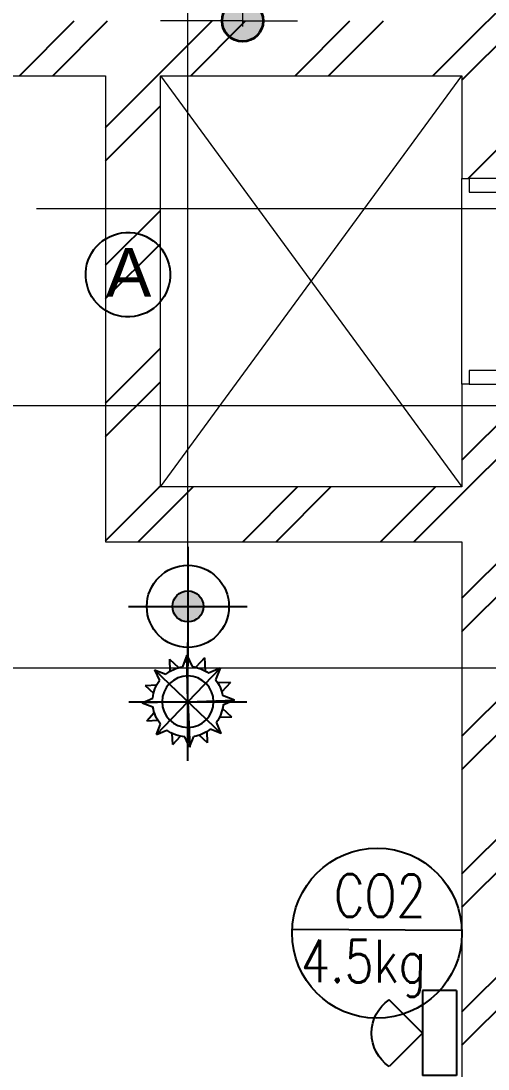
# Model space of a CAD drawing. Header units: millimetres. Extents: x 1706 to 249912, y -487248 to 27192.
# Drawn here: x 88277 to 89981, y -470471 to -466647 of the extents above; entities that cross this region are included whole.
import ezdxf

# ---------------------------------------------------------------- set-up
doc = ezdxf.new("R2010")
doc.units = ezdxf.units.MM
doc.linetypes.add('DASHDOT', pattern=[1, 0.5, -0.25, 0, -0.25])
doc.layers.get('0').update_dxf_attribs({"color": 251})
for name, color, linetype in [('25∅', 1, 'DASHDOT'), ('FF-FAS-EQUIPMENTS', 5, 'Continuous'), ('FF-MCP', 1, 'Continuous'), ('PHE-MULTI SENSOR DETECTOR (ABOVE', 3, 'Continuous')]:
    doc.layers.add(name, color=color, linetype=linetype)
for name, color, linetype, lineweight in [('A-ANNO-DIMS', 251, 'Continuous', 5), ('A-ANNO-DIMS-200', 251, 'Continuous', 5), ('A-DETL', 251, 'Continuous', 18), ('A-DOOR', 251, 'Continuous', 5), ('A-WALL', 251, 'Continuous', 5), ('A-WALL-PATT', 251, 'Continuous', 25), ('G-ANNO-TEXT', 251, 'Continuous', 5), ('McD-FIRE-SPRINKLER LINES', 1, 'Continuous', 9)]:
    doc.layers.add(name, color=color, linetype=linetype, lineweight=lineweight)
doc.layers.add('FF-PENDENT SPRINKLER', color=7, linetype='Continuous', true_color=0xcc0099)
doc.styles.add('Arial', font='arial.ttf', dxfattribs={"height": 300})
doc.styles.add('Arial Narrow', font='ARIALN.TTF', dxfattribs={"height": 450})
doc.styles.add('ROMAN', font='romans.shx', dxfattribs={"width": 0.8})
doc.dimstyles.new('RSP_DIM_2_0mm__DOT__1', dxfattribs={"dimscale": 304.8, "dimtxt": 409.372389, "dimasz": 1.968504, "dimexe": 0.984252, "dimexo": 0.0625, "dimgap": 0, "dimtad": 1, "dimdec": 0, "dimrnd": 5, "dimzin": 0, "dimdsep": 46, "dimtxsty": 'Arial Narrow', "dimblk1": 'DOTSMALL', "dimblk2": 'DOTSMALL', "dimsah": 1, "dimcen": 0.09, "dimdle": 0.065617, "dimazin": 0, "dimtfac": 1, "dimtdec": 4, "dimtix": 1, "dimtmove": 2, "dimatfit": 3, "dimfxl": 0.656168, "dimfxlon": 1, "dimtvp": 1, "dimtolj": 1, "dimtzin": 0, "dimarcsym": 2})
pattern_1 = [(45, (-45658.5, 463347.42), (-251.44717, 251.44717), []), (45, (-45658.5, 463728.42), (-251.44717, 251.44717), [])]

# ---------------------------------------------------------------- blocks, each defined once
blk = doc.blocks.new('UPRIGHT SPRINKLER -68°C')
at = {"color": 6}
for p, q in [((-36.5, 100.2, 2.6), (-37.7, 71.9, 2.6)), ((-36.5, 100.2, 2.6), (-16.8, 79.1, 2.6)), ((-1.2, -0.5, 2.6), (2.7, 106.3, 2.6)), ((42.9, 97.7, 2.6), (21.4, 77.4, 2.6)), ((42.9, 97.7, 2.6), (42.3, 67.9, 2.6)), ((71.9, -76.9, 2.6), (-74.3, 75.8, 2.6)), ((76.2, 73.6, 2.6), (-1.2, -0.5, 2.6)), ((-96, 44.9, 2.6), (-78, 25.4, 2.6)), ((-96, 44.9, 2.6), (-68.9, 44.1, 2.6)), ((99.4, 37.6, 2.6), (69.7, 38.9, 2.6)), ((99.4, 37.6, 2.6), (77.9, 17.6, 2.6)), ((-1.2, -0.5, 2.6), (-105.9, 3.7, 2.6)), ((-99.2, -35.2, 2.6), (-80.4, -17.8, 2.6)), ((-76.5, -72.6, 2.6), (-1.2, -0.5, 2.6)), ((-1.2, -0.5, 2.6), (-3.6, -105.1, 2.6)), ((-1.2, -0.5, 2.6), (105.4, -2.5, 2.6)), ((96.4, -42.9, 2.6), (77.1, -22, 2.6)), ((-99.2, -35.2, 2.6), (-73.9, -36.4, 2.6)), ((96.4, -42.9, 2.6), (68.5, -42, 2.6)), ((-44.9, -94.6, 2.6), (-43.8, -69.5, 2.6)), ((36.3, -98.4, 2.6), (37.6, -71.8, 2.6)), ((-44.9, -94.6, 2.6), (-26.1, -77.7, 2.6)), ((36.3, -98.4, 2.6), (18.6, -79.2, 2.6))]:
    blk.add_line(p, q, dxfattribs=at)
at = {"color": 5}
for p, q in [((2.7, 106.3, 2.6), (-9.1, 80.2, 2.6)), ((2.7, 106.3, 2.6), (13.1, 79.3, 2.6)), ((-74.4, 76, 2.6), (-48.5, 65.4, 2.6)), ((-74.4, 76, 2.6), (-64.1, 50.7, 2.6)), ((76.2, 73.6, 2.6), (49, 63.2, 2.6)), ((76.2, 73.6, 2.6), (64.6, 46.9, 2.6)), ((-105.9, 3.4, 2.6), (-81.1, 13, 2.6)), ((-105.9, 3.4, 2.6), (-82, -7.4, 2.6)), ((105.4, -2.8, 2.6), (79.4, 9.1, 2.6)), ((105.4, -2.8, 2.6), (79, -12.9, 2.6)), ((-76.5, -72.6, 2.6), (-66.4, -48.8, 2.6)), ((-76.5, -72.6, 2.6), (-52.6, -63.2, 2.6)), ((71.8, -76.8, 2.6), (47.2, -65.7, 2.6)), ((71.8, -76.8, 2.6), (62.3, -51, 2.6)), ((-3.6, -105.1, 2.6), (-12.9, -80.8, 2.6)), ((-3.6, -105.1, 2.6), (7.3, -81.2, 2.6))]:
    blk.add_line(p, q, dxfattribs=at)
at = {"color": 5, "elevation": 2.6}
for points in [[(-1.2, -136.4), (-1.2, 135.3)], [(-137, -0.5), (134.7, -0.5)]]:
    blk.add_lwpolyline(points, dxfattribs=at)
at = {"color": 3}
blk.add_circle((-1.2, -0.5, 2.6), 59.2, dxfattribs=at)
at = {"color": 5}
for start, end in [(95.6315, 125.6992), (51.7639, 79.8685), (140.8422, 170.3714), (6.8313, 35.8146), (184.8407, 216.5012), (321.5184, 351.2266), (230.6178, 261.7138), (276.0216, 306.5945)]:
    blk.add_arc((-1.2, -0.5, 2.6), 81.1, start, end, dxfattribs=at)
blk = doc.blocks.new('PENDENT SPRINKLER (RG)')
at = {"linetype": 'Continuous', "extrusion": (0.000667552, -0.000166966, 1)}
h = blk.add_hatch(color=5, dxfattribs=at)
h.dxf.hatch_style = 1
edge = h.paths.add_edge_path()
edge.add_arc((0, 0), 56.7, 44.562, 404.562, ccw=False)
at = {"layer": '25∅', "linetype": 'Continuous', "extrusion": (0.000667552, -0.000166966, 1)}
h = blk.add_hatch(color=5, dxfattribs=at)
h.dxf.hatch_style = 1
edge = h.paths.add_edge_path()
edge.add_arc((0, 0), 56.7, 44.562, 404.562, ccw=False)
at = {"color": 222, "linetype": 'Continuous', "true_color": 0xcc0099, "extrusion": (0.000667073, -0.000166479, 1)}
for points in [[(0, -216.8), (0, 216.8)], [(-216.8, 0), (216.8, 0)]]:
    blk.add_lwpolyline(points, dxfattribs=at)
at = {"color": 222, "linetype": 'Continuous', "true_color": 0xcc0099, "extrusion": (0.000667552, -0.000166966, 1)}
blk.add_circle((0, 0), 149.9, dxfattribs=at)
at = {"color": 5, "linetype": 'Continuous', "extrusion": (0.000667552, -0.000166966, 1)}
blk.add_circle((0, 0), 56.7, dxfattribs=at)
at = {"layer": '25∅', "color": 5, "linetype": 'Continuous', "extrusion": (0.000667552, -0.000166966, 1)}
blk.add_circle((0, 0), 56.7, dxfattribs=at)
at = {"layer": 'FF-PENDENT SPRINKLER', "extrusion": (1.02436e-19, 0, -1), "xscale": 1.588226225829954, "yscale": 1.588226225829954, "zscale": 1.588226225829954}
blk.add_blockref('UPRIGHT SPRINKLER -68°C', (-345.8, 0.7, -3.9), dxfattribs=at)
blk = doc.blocks.new('Sprinklre')
at = {"layer": 'McD-FIRE-SPRINKLER LINES'}
blk.add_lwpolyline([(44000, -3335.7), (44000.1, 17609.8)], dxfattribs=at)
at = {"layer": 'FF-PENDENT SPRINKLER', "rotation": 270}
blk.add_blockref('PENDENT SPRINKLER (RG)', (44000, -3335.7), dxfattribs=at)
blk = doc.blocks.new('Above false ceiling')
at = {"extrusion": (0.007291, -0.048425, 0.9988)}
blk.add_circle((-0.1, 0.5, 0), 192.7, dxfattribs=at)
at = {"style": 'Arial'}
blk.add_text('A', height=222.3, rotation=0.0001, dxfattribs=at).set_placement((-100.5, -100, 0))
blk = doc.blocks.new('FF-FAS-SCHEMATIC-HOOTER CUM STROBE')
at = {"color": 1}
for p, q in [((-160.1, -200), (-160.1, 200)), ((0, 200), (-160.1, 200)), ((0, -200), (0, 200)), ((-160.1, 0), (-317.2, 157.1)), ((-160.1, 0), (-317.2, -157.1)), ((0, -200), (-160.1, -200))]:
    blk.add_line(p, q, dxfattribs=at)
blk.add_arc((-209.5, 0), 190.5, 124.4384, 235.5616, dxfattribs=at)
blk = doc.blocks.new('CO2 4.5 kg')
at = {"color": 5, "ltscale": 2}
blk.add_line((-310, 0), (310, 0), dxfattribs=at)
blk.add_ellipse((0, -12.6), major_axis=(-0.2, 310), ratio=1, start_param=4.711819426219004, end_param=10.99500473339859, dxfattribs=at)
at = {"color": 72, "ltscale": 2, "style": 'ROMAN', "oblique": 0, "width": 0.8}
for s, p in [('CO2', (-157.8, 46.8)), ('4.5kg', (-277.2, -192.4))]:
    blk.add_text(s, height=155, rotation=0, dxfattribs=at).set_placement(p)
blk = doc.blocks.new('NEW SHAFT DOOR - FD11 - 750x2250 --1875618-2ND FLOOR PLAN_')
at = {"layer": 'A-DOOR'}
for p, q in [((-151.2, 615.3), (-169.4, 598.1)), ((342.9, 92.8), (-151.2, 615.3)), ((324.7, 75.6), (-169.4, 598.1)), ((342.9, 92.8), (324.7, 75.6)), ((-350, 76.2), (-375, 76.2)), ((-375, 76.2), (-375, -73.8)), ((-350, 50.2), (-350, 76.2)), ((-325, 50.2), (-350, 50.2)), ((-325, -73.8), (-325, 50.2)), ((325, 50.2), (325, -73.8)), ((350, 50.2), (325, 50.2)), ((375, 76.2), (350, 76.2)), ((350, 76.2), (350, 50.2)), ((375, -73.8), (375, 76.2)), ((-375, -73.8), (-325, -73.8)), ((325, -73.8), (375, -73.8))]:
    blk.add_line(p, q, dxfattribs=at)
blk.add_arc((418.2, 100.7), 769.9, 139.7534, 180, dxfattribs=at)
blk = doc.blocks.new('DIMBLOCK151-2ND FLOOR PLAN_')
at = {"layer": 'A-ANNO-DIMS-200', "lineweight": 35, "transparency": 16777216}
h = blk.add_hatch(color=256, dxfattribs=at)
edge = h.paths.add_edge_path()
edge.add_arc((203721, -463247.4), 75, 0, 360)
h = blk.add_hatch(color=256, dxfattribs=at)
edge = h.paths.add_edge_path()
edge.add_arc((203721, -466647.4), 75, 0, 360)
at = {"layer": 'A-ANNO-DIMS-200', "transparency": 16777216}
for p, q in [((203721, -463227.4), (203721, -466667.4)), ((203721, -463247.4), (203421, -463247.4)), ((203721, -463247.4), (203921, -463247.4)), ((203721, -466647.4), (203421, -466647.4)), ((203721, -466647.4), (203921, -466647.4))]:
    blk.add_line(p, q, dxfattribs=at)
at = {"layer": 'A-ANNO-DIMS-200', "lineweight": 35, "transparency": 16777216}
for centre in [(203721, -463247.4), (203721, -466647.4)]:
    blk.add_circle(centre, 75, dxfattribs=at)
at = {"layer": 'A-ANNO-DIMS-200', "color": 0, "transparency": 16777216, "insert": (203204, -464854.6), "char_height": 400, "width": 904.518, "attachment_point": 1, "rotation": 90, "line_spacing_factor": 0.974696, "style": 'Arial Narrow'}
blk.add_mtext('3400', dxfattribs=at)
blk = doc.blocks.new('_DotSmall')
at = {"color": 0, "linetype": 'ByBlock', "const_width": 0.5}
blk.add_lwpolyline([(-0.0625, 0, 1), (0.0625, 0, 1)], format="xyb", close=True, dxfattribs=at)
blk = doc.blocks.new('A$Cdfc9e3fe')
at = {"layer": 'A-WALL-PATT'}
h = blk.add_hatch(dxfattribs=at)
h.set_pattern_fill('FP_2', color=256, style=0, pattern_type=2)
h.set_pattern_definition(pattern_1)
h.paths.add_polyline_path([(-21000, -8800), (-20800, -8800), (-20800, -4625), (-21000, -4625), (-21000, -8470)])
h.paths.add_polyline_path([(-20800, -3875), (-20800, -3150), (-21000, -3150), (-21000, -3875), (-20823.8, -3875)])
h.paths.add_polyline_path([(-20800, -1950), (-20800, 300), (-21000, 300), (-21000, -1950), (-20823.8, -1950)])
h = blk.add_hatch(dxfattribs=at)
h.set_pattern_fill('FP_2', color=256, style=0, pattern_type=2)
h.set_pattern_definition(pattern_1)
h.paths.add_polyline_path([(-21000, -3500), (-21000, -3300), (-25000.3, -3300), (-25000.3, -3500), (-21697.7, -3500)])
h = blk.add_hatch(dxfattribs=at)
h.set_pattern_fill('FP_2', color=256, style=0, pattern_type=2)
h.set_pattern_definition(pattern_1)
h.paths.add_polyline_path([(-22100, -5000), (-22100, -3500), (-22300, -3500), (-22300, -5000)])
h = blk.add_hatch(dxfattribs=at)
h.set_pattern_fill('FP_2', color=256, style=0, pattern_type=2)
h.set_pattern_definition(pattern_1)
h.paths.add_polyline_path([(-21000, -5200), (-21000, -5000), (-22300, -5000), (-22300, -5200), (-21697.7, -5200)])
at = {"layer": 'A-DETL'}
for p, q in [((-22100, -3500), (-21000, -5000)), ((-22100, -5000), (-21000, -3500))]:
    blk.add_line(p, q, dxfattribs=at)
at = {"layer": 'A-WALL'}
for p, q in [((-25200.3, -3500), (-22300, -3500)), ((-22300, -3500), (-22300, -5200)), ((-22100, -3500), (-21000, -3500)), ((-22100, -5000), (-22100, -3500)), ((-21000, -3500), (-21000, -3875)), ((-21000, -3875), (-20973.8, -3875)), ((-21000, -4625), (-21000, -3875)), ((-21000, -4625), (-21000, -5000)), ((-20973.8, -4625), (-21000, -4625)), ((-21000, -5000), (-22100, -5000)), ((-22300, -5200), (-21000, -5200)), ((-21000, -5200), (-21000, -8800))]:
    blk.add_line(p, q, dxfattribs=at)
at = {"layer": 'G-ANNO-TEXT'}
for p, q in [((-22541.6, -3985.9), (-22552, -3985.9)), ((-20391.5, -3985.9), (-22541.6, -3985.9)), ((-18622, -4704.2), (-22756.4, -4704.2)), ((-18584.9, -5660.9), (-22746.8, -5660.9))]:
    blk.add_line(p, q, dxfattribs=at)
at = {"layer": 'A-DOOR', "rotation": 269.9999999999994}
blk.add_blockref('NEW SHAFT DOOR - FD11 - 750x2250 --1875618-2ND FLOOR PLAN_', (-20900, -4250), dxfattribs=at)
at = {"layer": 'A-ANNO-DIMS'}
dim = blk.add_linear_dim(base=(-21800.4, -3300), p1=(-21600.4, 100), p2=(-21600.4, -3300), angle=90, dimstyle='RSP_DIM_2_0mm__DOT__1', override={"dimpost": '<>', "dimfxl": 3400}, dxfattribs=at)
dim.commit()
dim.dimension.update_dxf_attribs({"geometry": 'DIMBLOCK151-2ND FLOOR PLAN_', "text_midpoint": (-22050.7, -1055), "dimtype": 128, "text_rotation": 90, "insert": (-225521.4, 463347.4)})

msp = doc.modelspace()

# ---------------------------------------------------------------- block references
msp.add_blockref('A$Cdfc9e3fe', (110885.701, -463347.417))
at = {"layer": 'FF-FAS-EQUIPMENTS', "ltscale": 2, "extrusion": (0.001975, -7.48253e-06, 0.999998), "rotation": 359.7417383059037}
msp.add_blockref('CO2 4.5 kg', (89575.493, -469962.559, 179.976), dxfattribs=at)
at = {"layer": 'FF-MCP', "ltscale": 2, "extrusion": (0.001398, 0.001396, 0.999998), "xscale": -0.7756781486836916, "yscale": 0.7756781486837045, "zscale": 0.7756781486836978, "rotation": 179.9999918624952}
msp.add_blockref('FF-FAS-SCHEMATIC-HOOTER CUM STROBE', (89866.14, -470339.461, -531.773), dxfattribs=at)
at = {"layer": 'McD-FIRE-SPRINKLER LINES'}
msp.add_blockref('Sprinklre', (44885.699, -465447.381), dxfattribs=at)
at = {"layer": 'PHE-MULTI SENSOR DETECTOR (ABOVE', "xscale": 0.8, "yscale": 0.8, "zscale": 0.8}
msp.add_blockref('Above false ceiling', (88667.073, -467573.391), dxfattribs=at)

doc.saveas('drawing.dxf')
